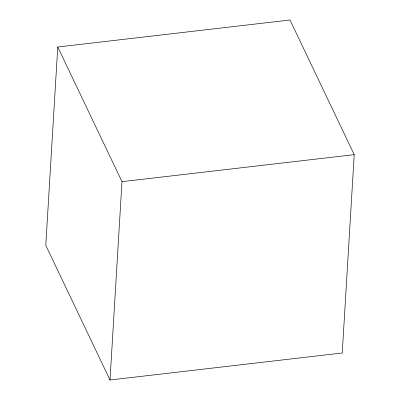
<?xml version="1.0" encoding="UTF-8"?>
<svg xmlns="http://www.w3.org/2000/svg" width="400" height="400" viewBox="0 0 400 400"><rect width="100%" height="100%" fill="white"/><g stroke="black" fill="none" stroke-linecap="round" stroke-linejoin="round"><path stroke-width="0.6" d="M57.76 47.01L45.785 245.345L110.01 380L342.24 352.99L354.215 154.655L289.99 20L57.76 47.01L121.99 181.665L110.01 380M121.99 181.665L354.215 154.655"/></g></svg>
